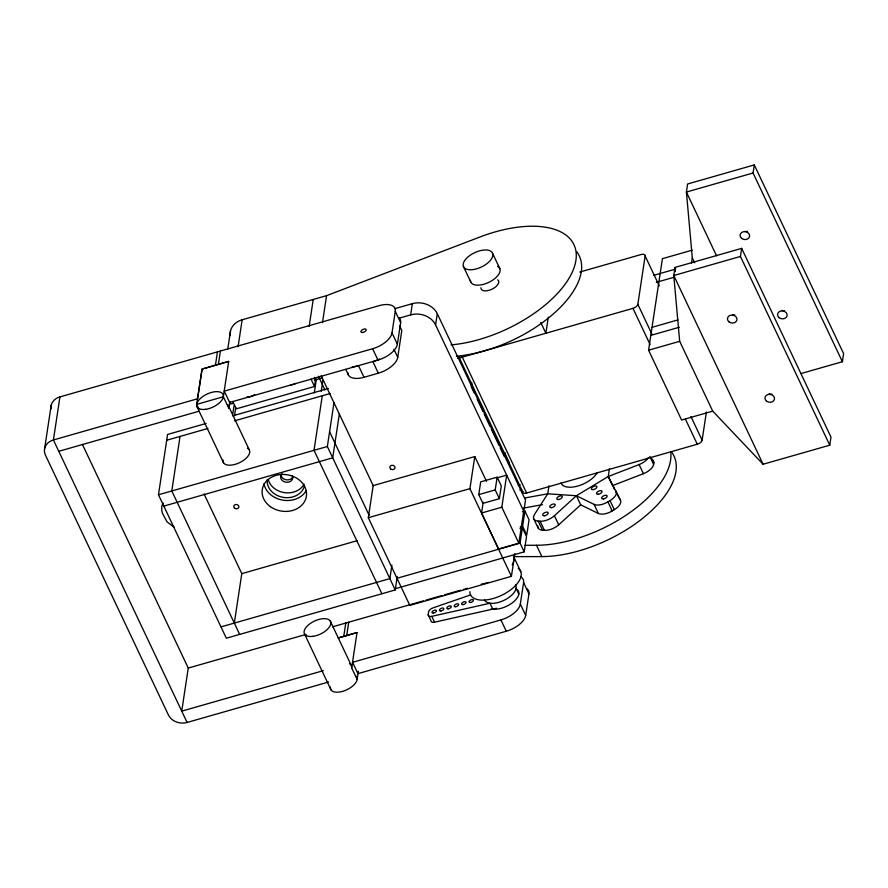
<?xml version="1.0" encoding="UTF-8"?>
<svg xmlns="http://www.w3.org/2000/svg" width="888" height="888" viewBox="0 0 888 888"><rect width="100%" height="100%" fill="white"/><g stroke="black" fill="none" stroke-linecap="round" stroke-linejoin="round"><path stroke-width="1.33" d="M44.678 448.296L51.193 405.217M395.271 311.355L392.008 332.889A19.225 9.524 -25.3 0 1 372.605 348.74L224.264 391.142L229.626 402.464L377.966 360.062A19.225 9.524 -25.3 0 0 397.369 344.211L400.632 322.677L395.271 311.355A19.225 9.524 -25.3 0 0 379.121 305.661L59.929 396.903L53.413 439.971A14.419 11.888 8.6 0 0 45.432 455.111L168.398 714.951A14.419 11.888 8.6 0 0 187.091 722.466L328.638 682.006M397.258 576.501L395.227 589.943L226.34 638.217L158.464 494.783L167.588 434.454L206.149 423.432M180.042 436.43L171.795 490.964L239.671 634.398M198.868 409.002L196.681 404.373L202.031 369.031L228.693 361.405L202.087 369.142L197.602 398.756L53.413 439.971L187.091 722.466M215.418 365.334L217.449 351.87M218.359 364.491L220.391 351.038M227.739 349.228L230.514 330.88M229.848 401.509L228.815 408.302L223.343 396.758L228.693 361.405M82.429 444.455L188.256 668.065L181.74 711.144L323.276 670.684M238.084 346.709L242.158 319.791L326.562 295.66L480.23 236.896A96.148 47.63 -25.3 0 1 575.013 264.635A96.148 47.63 -25.3 0 1 450.993 344.888M232.778 413.952L234.021 405.761M234.499 415.706L235.731 407.514M234.31 623.076L241.791 573.648L204.074 493.961M309.157 326.396L313.231 299.467M322.499 322.577L326.562 295.66M232.789 401.465L236.286 408.835L314.507 386.48L315.506 379.853L314.341 377.4M314.285 392.907L316.35 379.254M321.223 391.286L322.877 380.364M322.266 395.771L314.019 450.316L381.896 593.75M395.227 589.943L327.35 446.509L333.966 402.752M339.327 414.086L332.711 457.831L163.825 506.105M343.745 636.507L345.776 623.043M346.686 635.664L348.718 622.199M514.851 553.613L511.421 576.345L409.823 605.383L368.32 517.704L373.171 485.614L474.78 456.565L486.48 481.296M347.785 372.549A19.225 9.524 -25.3 0 0 364.002 377.3L378.332 373.193A19.225 9.524 -25.3 0 0 397.746 357.353L401.798 330.536L399.611 325.907M358.375 671.317L357.143 679.475L351.67 667.92L357.02 632.578L338.35 637.917L357.02 632.578M398.934 318.237L410.656 314.885L412.354 303.663A19.225 15.851 8.6 0 1 437.285 313.675L525.507 500.111L523.809 511.333L435.586 324.908L437.285 313.675M391.908 565.179L389.876 578.61L220.979 626.895M496.559 608.247L434.554 622.199A4.806 2.387 -25.3 0 1 430.969 620.657L428.205 614.807L428.671 611.688A4.806 2.387 -25.3 0 1 433.067 607.869L470.451 594.96M471.872 382.673L471.262 386.713L474.214 392.951M511.421 576.345L469.919 488.655L474.78 456.565M478.776 494.627L480.708 481.862L497.147 477.167L501.287 485.925L499.367 498.679L482.928 503.374L478.776 494.627L495.215 489.921L497.147 477.167M523.709 511.122L518.847 543.212L498.601 549.006L481.574 513.009L483.194 502.319M504.917 452.503L504.306 456.543L500.177 447.818M518.847 543.212L501.82 507.226L506.671 475.136L496.547 478.033M548.307 317.105L545.865 333.255L540.792 322.522M394.827 588.844L524.209 551.859L520.057 543.112L522.366 527.827L519.98 528.504M524.908 511.011L529.059 519.769L526.751 535.053L522.599 526.295L524.908 511.011L522.388 511.732M524.209 551.859L526.517 536.585L522.366 527.827M520.335 604.062A19.225 9.524 -25.3 0 1 500.932 619.913L352.591 662.304L357.953 673.637L506.293 631.235A19.225 9.524 -25.3 0 0 525.696 615.384L520.335 604.062L523.598 582.517A19.225 9.524 -25.3 0 0 520.646 576.867M525.696 615.384L528.948 593.839A19.225 9.524 -25.3 0 0 526.95 588.777M548.951 485.869L547.741 493.806L534.543 514.385A12.021 5.95 -25.3 0 0 538.206 521.112L542.513 530.214L544.411 530.336A12.021 5.95 -25.3 0 0 558.707 524.819L580.708 504.839L598.379 513.475A12.021 5.95 -25.3 0 0 612.209 510.955L614.33 509.679A12.021 5.95 -25.3 0 0 620.446 500.155L608.247 476.512L609.457 468.575M651.992 334.254L637.839 304.329L645.143 255.999L659.307 285.925M712.731 411.144L679.686 341.314L673.781 275.513L675.002 267.432L741.669 248.374L830.979 437.107L829.758 445.188L763.092 464.246L712.731 411.144L681.618 420.035L648.573 350.205L662.415 258.674L692.229 250.15M648.34 457.742A12.021 5.95 -25.3 0 1 639.116 464.579L608.247 476.512L612.554 485.614L643.423 473.681A12.021 5.95 -25.3 0 0 653.601 464.424L653.823 463.025A12.021 5.95 -25.3 0 0 652.414 459.751M691.497 263.248L692.307 257.853L686.402 192.052L687.623 183.971L754.289 164.924L843.6 353.646L842.379 361.727L801.043 373.548M522.61 491.53A4.862 2.409 -25.3 0 0 526.606 493.04L697.28 444.233A4.862 2.409 -25.3 0 0 702.108 440.226L706.404 412.032M829.758 445.188L740.448 256.454L741.669 248.374M842.379 361.727L753.068 172.994L754.289 164.924M162.848 503.13L161.716 506.848L161.827 510.778A19.68 16.217 8.6 0 0 163.026 514.441L167.111 521.922L174.259 527.239M538.206 521.112L540.104 521.245A12.021 5.95 -25.3 0 0 554.401 515.717L576.401 495.737L608.247 476.512M524.653 498.002L547.741 493.806L576.401 495.737L594.072 504.384A12.021 5.95 -25.3 0 0 607.903 501.864L610.023 500.588A12.021 5.95 -25.3 0 0 616.139 491.064M753.068 172.994L686.402 192.052L716.561 255.8M395.071 308.602L412.354 303.663M579.786 272.061L641.114 254.523A4.862 2.409 -25.3 0 1 645.11 256.01M196.681 404.373L223.343 396.758M653.546 275.38L675.735 269.042M58.775 451.304L198.99 411.222M740.448 256.454L673.781 275.513L763.092 464.246M656.299 282.329L674.514 277.123M233.411 403.319L230.758 404.073L229.637 401.698M314.308 380.197L322.277 377.922M232.745 415.828L328.493 388.456M166.711 440.237L207.959 428.449M234.543 420.845L330.269 393.484M457.864 358.408L632.978 308.347A4.862 2.409 -25.3 0 0 637.806 304.34M652.036 327.317L677.966 319.902M650.815 335.387L679.331 327.239M648.573 350.205L679.686 341.314M158.464 494.783L327.35 446.509M368.32 517.704L469.919 488.655M241.791 573.648L357.431 540.603M481.574 513.009L501.82 507.226M520.213 526.984L522.599 526.295M396.992 578.288L520.057 543.112M188.256 668.065L306.06 634.398M332.534 626.828L423.41 600.854M426.085 600.088L442.091 595.515M444.755 594.749L460.761 590.176M463.425 589.41L467.432 588.267M428.205 614.807A4.806 2.387 -25.3 0 0 431.779 616.35L489.965 603.252L492.74 609.101M523.52 508.091L542.546 504.639M524.997 545.288L536.507 545.265A96.148 47.63 -25.3 0 0 628.649 513.442A96.148 47.63 -25.3 0 0 670.718 452.081M513.719 556.632L541.869 556.598A96.148 47.63 -25.3 0 0 643.711 517.493A96.148 47.63 -25.3 0 0 671.306 451.626M613.22 486.824L614.529 489.244M615.839 491.675L620.446 500.155M692.307 257.853L694.671 262.848M690.931 416.539L702.142 440.215M632.978 308.347L650.083 344.5M685.481 419.303L697.28 444.233M651.126 457.331L653.823 463.025M649.838 456.465L653.601 464.424M639.116 464.579L643.423 473.681M610.023 500.588L614.33 509.679M492.596 253.335A16.006 7.925 -25.3 0 1 473.082 269.586A16.006 7.925 -25.3 0 1 468.287 256.676A16.006 7.925 -25.3 0 1 492.596 253.335L499.877 268.731M607.903 501.864L612.209 510.955M594.072 504.384L598.379 513.475M576.401 495.737L580.708 504.839M463.392 266.4L470.673 281.796M554.401 515.717L558.707 524.819M540.104 521.245L544.411 530.336M526.617 493.018L462.304 357.131A4.862 2.409 -25.3 0 1 459.285 357.231M504.795 453.324L509.19 462.615M458.874 356.909L522.588 491.541M477.167 399.178L483.061 411.655M484.238 414.152L490.143 426.617M491.319 429.115L499.001 445.321M533.855 518.981L538.161 528.083M536.507 545.265L541.869 556.598M495.215 489.921L499.367 498.679M520.79 571.717L513.497 556.321A27.661 13.709 -25.3 0 1 512.21 564.846M523.598 582.517L528.948 593.839M516.05 588.211L518.825 594.061M392.008 332.889L397.369 344.211M393.917 349.262L397.746 357.353M372.605 348.74L377.966 360.062M500.932 619.913L506.293 631.235M378.332 373.193L372.871 361.649A19.225 9.524 -25.3 0 0 379.531 359.018M364.002 377.3L358.541 365.745A19.225 9.524 -25.3 0 1 352.114 366.855M345.776 369.441L348.507 375.213M321.179 375.735L373.504 486.302M318.459 376.235L324.941 389.932M431.779 616.35L434.554 622.199M311.011 379.098L314.507 386.48M329.581 431.723L369.119 515.273M228.327 405.605L249.228 449.761M330.292 621.056L351.182 665.223M197.169 407.081L223.532 462.803M304.595 634.088L330.958 689.81M162.682 502.719L162.848 504.018M675.002 267.432L675.368 271.55M304.007 484.193A18.892 15.573 8.6 0 1 284.782 492.685A18.892 15.573 8.6 0 1 268.243 479.442M304.429 485.969A18.892 15.573 8.6 0 1 283.228 497.358A18.892 15.573 8.6 0 1 267.233 479.653M292.874 476.612A6.105 5.028 8.6 0 1 286.158 479.798A6.105 5.028 8.6 0 1 280.974 474.581M292.341 475.613A6.105 5.028 8.6 0 1 289.832 481.707A6.105 5.028 8.6 0 1 282.04 480.264A6.105 5.028 8.6 0 1 282.084 473.715M295.848 383.361A10.412 8.58 8.6 0 1 290.554 384.87M254.678 394.45A10.412 8.58 8.6 0 1 246.875 397.069M497.624 266.333A16.006 7.925 -25.3 0 1 489.588 281.973A16.006 7.925 -25.3 0 1 470.418 280.286M488.234 582.384A27.661 13.709 -25.3 0 1 481.307 584.171M518.248 568.409A27.661 13.709 -25.3 0 1 501.742 595.249A27.661 13.709 -25.3 0 1 469.874 591.686M515.473 584.981A17.183 8.514 -25.3 0 1 503.94 600.377A17.183 8.514 -25.3 0 1 484.504 599.811M517.027 589.532A17.183 8.514 -25.3 0 1 512.198 602.93A17.183 8.514 -25.3 0 1 491.275 608.802M356.21 676.19A14.419 7.148 -25.3 0 1 345.776 690.231A14.419 7.148 -25.3 0 1 330.469 687.101M349.461 663.691A14.419 7.148 -25.3 0 1 351.67 667.92M227.883 405.028A14.419 7.148 -25.3 0 1 228.815 408.302M247.497 448.229A14.419 7.148 -25.3 0 1 239.693 462.615A14.419 7.148 -25.3 0 1 223.043 460.095M50.993 408.769A14.419 11.888 8.6 0 1 59.929 396.903M398.623 317.604A19.225 9.524 -25.3 0 1 400.632 322.677M306.16 490.72A22.311 18.393 8.6 0 1 282.817 500.155A22.311 18.393 8.6 0 1 263.98 483.683M410.656 314.885A19.225 15.851 8.6 0 1 435.586 324.908M747.452 231.391A4.806 3.963 8.6 0 1 745.132 231.368M734.831 314.851A4.806 3.963 8.6 0 1 732.511 314.829M784.526 310.733A4.806 3.963 8.6 0 1 781.695 310.356M771.905 394.183A4.806 3.963 8.6 0 1 769.075 393.817M597.28 472.538A20.435 10.123 -25.3 0 1 577.866 486.025A20.435 10.123 -25.3 0 1 560.961 482.917M518.259 485.37A12.021 5.95 -25.3 0 1 520.079 484.582M542.513 530.214A12.021 5.95 -25.3 0 1 537.851 525.896M522.954 491.508A2.986 1.476 -25.3 0 1 521.667 492.563M519.846 490.176A2.986 1.476 -25.3 0 1 521.622 489.621M576.667 251.648A96.148 47.63 -25.3 0 1 552.935 314.274A96.148 47.63 -25.3 0 1 456.343 356.21M230.247 335.62A19.225 15.851 8.6 0 1 242.158 319.791M497.702 279.842A9.613 4.762 -25.3 0 1 491.874 289.255A9.613 4.762 -25.3 0 1 480.941 287.745M611.821 510.145A7.215 3.574 -25.3 0 1 611.188 510.489M470.507 602.475A2.409 1.188 -25.3 0 0 473.426 600.033A2.409 1.188 -25.3 0 0 469.785 600.543A2.409 1.188 -25.3 0 0 470.507 602.475M463.103 604.595A2.409 1.188 -25.3 0 0 466.022 602.153A2.409 1.188 -25.3 0 0 462.382 602.652A2.409 1.188 -25.3 0 0 463.103 604.595M455.688 606.715A2.409 1.188 -25.3 0 0 458.619 604.273A2.409 1.188 -25.3 0 0 454.978 604.772A2.409 1.188 -25.3 0 0 455.688 606.715M448.285 608.824A2.409 1.188 -25.3 0 0 451.215 606.382A2.409 1.188 -25.3 0 0 447.563 606.893A2.409 1.188 -25.3 0 0 448.285 608.824M440.881 610.944A2.409 1.188 -25.3 0 0 443.811 608.502A2.409 1.188 -25.3 0 0 440.159 609.002A2.409 1.188 -25.3 0 0 440.881 610.944M433.477 613.064A2.409 1.188 -25.3 0 0 436.408 610.622A2.409 1.188 -25.3 0 0 432.756 611.122A2.409 1.188 -25.3 0 0 433.477 613.064M313.02 636.33A14.419 7.148 -25.3 0 0 330.591 621.689A14.419 7.148 -25.3 0 0 308.702 624.697A14.419 7.148 -25.3 0 0 313.02 636.33M205.594 409.324A14.419 7.148 -25.3 0 0 223.166 394.683A14.419 7.148 -25.3 0 0 201.276 397.691A14.419 7.148 -25.3 0 0 205.594 409.324M362.67 332.467A2.886 1.432 -25.3 0 0 366.178 329.537A2.886 1.432 -25.3 0 0 361.805 330.147A2.886 1.432 -25.3 0 0 362.67 332.467M270.396 506.66A22.311 18.393 8.6 0 0 306.293 496.803A22.311 18.393 8.6 0 0 276.268 475.346A22.311 18.393 8.6 0 0 270.396 506.66M234.61 508.18A2.597 2.142 8.6 0 0 238.861 507.192A2.597 2.142 8.6 0 0 235.487 504.584A2.597 2.142 8.6 0 0 234.61 508.18M390.731 468.997A2.597 2.142 8.6 0 0 394.971 468.009A2.597 2.142 8.6 0 0 391.608 465.39A2.597 2.142 8.6 0 0 390.731 468.997M741.691 238.428A4.806 3.963 8.6 0 0 749.539 236.597A4.806 3.963 8.6 0 0 743.312 231.757A4.806 3.963 8.6 0 0 741.691 238.428M729.059 321.889A4.806 3.963 8.6 0 0 736.918 320.057A4.806 3.963 8.6 0 0 730.691 315.218A4.806 3.963 8.6 0 0 729.059 321.889M779.198 317.704A4.806 3.963 8.6 0 0 787.057 315.862A4.806 3.963 8.6 0 0 780.818 311.022A4.806 3.963 8.6 0 0 779.198 317.704M766.577 401.154A4.806 3.963 8.6 0 0 774.436 399.323A4.806 3.963 8.6 0 0 768.198 394.483A4.806 3.963 8.6 0 0 766.577 401.154M603.407 498.912A2.986 1.476 -25.3 0 0 607.148 495.926A2.986 1.476 -25.3 0 0 602.675 496.436A2.986 1.476 -25.3 0 0 603.407 498.912M598.29 494.261A2.986 1.476 -25.3 0 0 602.02 491.275A2.986 1.476 -25.3 0 0 597.557 491.786A2.986 1.476 -25.3 0 0 598.29 494.261M593.162 489.621A2.986 1.476 -25.3 0 0 596.903 486.624A2.986 1.476 -25.3 0 0 592.429 487.146A2.986 1.476 -25.3 0 0 593.162 489.621M544.477 515.762A2.986 1.476 -25.3 0 0 548.162 512.753A2.986 1.476 -25.3 0 0 543.656 513.331A2.986 1.476 -25.3 0 0 544.477 515.762M551.526 507.636A2.986 1.476 -25.3 0 0 555.211 504.628A2.986 1.476 -25.3 0 0 550.715 505.194A2.986 1.476 -25.3 0 0 551.526 507.636M558.585 499.511A2.986 1.476 -25.3 0 0 562.271 496.503A2.986 1.476 -25.3 0 0 557.775 497.069A2.986 1.476 -25.3 0 0 558.585 499.511"/></g></svg>
